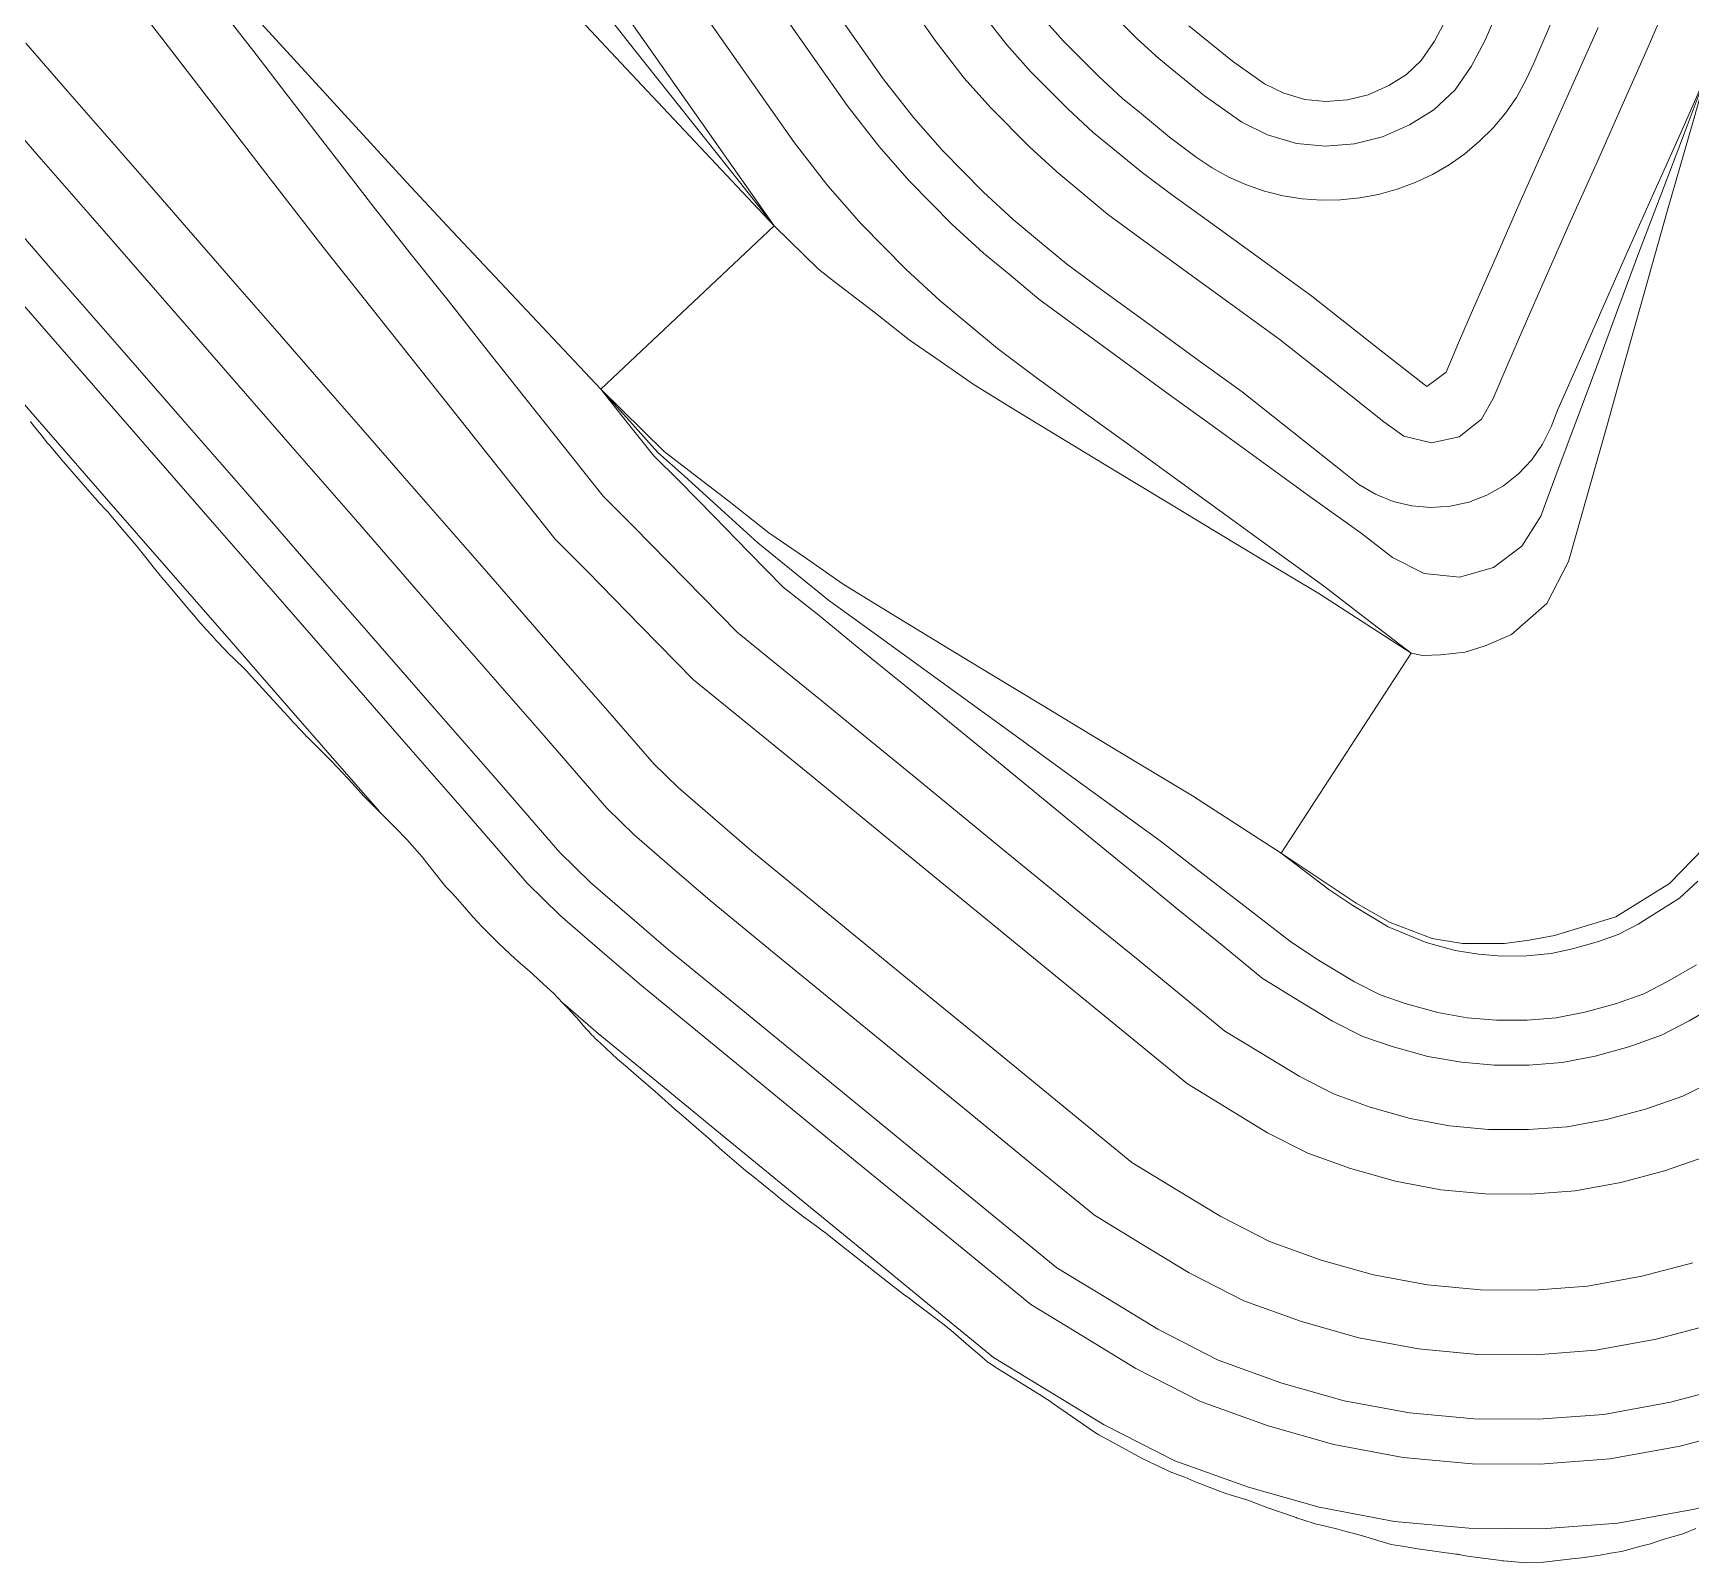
# Model space of a CAD drawing. Header units: inches. Extents: x 477581 to 478656, y 6770716 to 6772554.
# Drawn here: x 477874.6 to 478133.3, y 6770716.4 to 6770955.2 of the extents above; entities that cross this region are included whole.
import ezdxf

# ---------------------------------------------------------------- set-up
doc = ezdxf.new("R2010")
doc.units = ezdxf.units.IN
doc.header["$MEASUREMENT"] = 0
doc.linetypes.add('CONTINUOUS-0-2-1-1-0', pattern=[0])
for name, color, linetype in [('300', 2, 'Continuous'), ('301', 2, 'Continuous'), ('302', 2, 'Continuous'), ('304', 2, 'Continuous')]:
    doc.layers.add(name, color=color, linetype=linetype)

msp = doc.modelspace()

# ---------------------------------------------------------------- linework, layer by layer
at = {"layer": '300', "linetype": 'CONTINUOUS-0-2-1-1-0', "lineweight": 0}
for points in [[(477990.26, 6770925.09, 358), (477966.32, 6770950.54, 361.49), (477960.13, 6770957.14, 362.4), (477955.17, 6770962.58, 363.13), (477950.08, 6770968.15, 363.89), (477944.98, 6770973.72, 364.64), (477939.88, 6770979.29, 365.4), (477934.79, 6770984.85, 366.15), (477929.71, 6770990.4, 366.9), (477924.67, 6770995.92, 367.65), (477919.82, 6771001.26, 368.37), (477909.05, 6771013.48, 370)], [(477990.26, 6770925.09, 358), (477966.32, 6770950.54, 361.49), (477960.13, 6770957.14, 362.4), (477955.17, 6770962.58, 363.13), (477950.08, 6770968.15, 363.89), (477944.98, 6770973.72, 364.64), (477939.88, 6770979.29, 365.4), (477934.79, 6770984.85, 366.15), (477929.71, 6770990.4, 366.9), (477924.67, 6770995.92, 367.65), (477919.82, 6771001.26, 368.37), (477909.05, 6771013.48, 370)], [(477879.35, 6770991.08, 370), (477892.07, 6770976.48, 368.37), (477897.18, 6770970.86, 367.65), (477902.26, 6770965.3, 366.9), (477907.35, 6770959.74, 366.15), (477912.44, 6770954.18, 365.4), (477917.54, 6770948.61, 364.64), (477922.64, 6770943.04, 363.89), (477927.73, 6770937.46, 363.13), (477932.84, 6770931.87, 362.4), (477939.2, 6770925.07, 361.49), (477963.17, 6770899.6, 358)], [(477879.35, 6770991.08, 370), (477892.07, 6770976.48, 368.37), (477897.18, 6770970.86, 367.65), (477902.26, 6770965.3, 366.9), (477907.35, 6770959.74, 366.15), (477912.44, 6770954.18, 365.4), (477917.54, 6770948.61, 364.64), (477922.64, 6770943.04, 363.89), (477927.73, 6770937.46, 363.13), (477932.84, 6770931.87, 362.4), (477939.2, 6770925.07, 361.49), (477963.17, 6770899.6, 358)], [(478135.97, 6770779.95, 382), (478129.23, 6770777.61, 382), (478122.4, 6770775.78, 382), (478115.29, 6770774.48, 382), (478108.34, 6770773.96, 382), (478101.25, 6770774, 382), (478094.28, 6770774.65, 382), (478087.23, 6770775.96, 382), (478080.22, 6770777.95, 382), (478073.55, 6770780.34, 382), (478067.26, 6770783.55, 382), (478054.75, 6770791.17, 382), (478043.02, 6770800.78, 382), (478031.28, 6770810.39, 382), (478019.54, 6770820, 382), (478007.8, 6770829.61, 382), (477996.07, 6770839.22, 382), (477984.33, 6770848.83, 382), (477977.67, 6770854.2, 382), (477969.39, 6770862.65, 382), (477961.11, 6770871.11, 382), (477956.04, 6770876.2, 382), (477946.99, 6770887.59, 382), (477937.93, 6770898.99, 382), (477928.88, 6770910.38, 382), (477919.83, 6770921.77, 382), (477911.44, 6770932.64, 382), (477903.05, 6770943.51, 382), (477894.66, 6770954.38, 382), (477886.27, 6770965.25, 382)], [(478118.85, 6770956.05, 310), (478114.91, 6770947.17, 310), (478110.91, 6770938.24, 310), (478106.87, 6770929.21, 310), (478103.13, 6770920.71, 310), (478099.38, 6770912.21, 310), (478097.06, 6770906.83, 310), (478095.15, 6770902.26, 310), (478092.12, 6770900.02, 310), (478085.24, 6770905.35, 310), (478079.84, 6770909.62, 310), (478074.16, 6770914.1, 310), (478066.73, 6770919.49, 310), (478059.35, 6770924.85, 310), (478052.29, 6770929.99, 310), (478047.66, 6770933.39, 310), (478043.13, 6770937.15, 310), (478040.04, 6770939.67, 310), (478036.06, 6770943.32, 310), (478030.32, 6770949.11, 310), (478026.55, 6770953.31, 310), (478022.39, 6770958.63, 310)], [(478112.43, 6770958.85, 310), (478108.84, 6770950.46, 310), (478107.64, 6770947.92, 310), (478106.14, 6770945.13, 310), (478104.41, 6770942.68, 310), (478102.48, 6770940.39, 310), (478100.35, 6770938.27, 310), (478098.06, 6770936.34, 310), (478095.6, 6770934.61, 310), (478093.01, 6770933.11, 310), (478090.3, 6770931.82, 310), (478087.49, 6770930.78, 310), (478084.6, 6770929.98, 310), (478081.65, 6770929.43, 310), (478078.67, 6770929.13, 310), (478075.67, 6770929.09, 310), (478072.68, 6770929.31, 310), (478069.72, 6770929.78, 310), (478066.8, 6770930.51, 310), (478063.97, 6770931.48, 310), (478061.22, 6770932.69, 310), (478058.59, 6770934.13, 310), (478056.1, 6770935.79, 310), (478051.97, 6770938.91, 310), (478047.58, 6770942.55, 310), (478044.62, 6770944.97, 310), (478040.91, 6770948.37, 310), (478035.41, 6770953.91, 310), (478031.92, 6770957.81, 310)], [(478133.64, 6770763.26, 382), (478125.7, 6770761.13, 382), (478117.21, 6770759.58, 382), (478108.86, 6770758.96, 382), (478100.52, 6770759, 382), (478092.21, 6770759.78, 382), (478083.8, 6770761.34, 382), (478075.63, 6770763.66, 382), (478067.58, 6770766.55, 382), (478059.94, 6770770.45, 382), (478053, 6770774.68, 382), (478046.06, 6770778.91, 382), (478034.19, 6770788.62, 382), (478022.33, 6770798.33, 382), (478010.46, 6770808.04, 382), (477998.6, 6770817.76, 382), (477986.74, 6770827.47, 382), (477975.24, 6770837.42, 382), (477971.47, 6770841.12, 382), (477964.94, 6770848.62, 382), (477958.4, 6770856.12, 382), (477951.86, 6770863.62, 382), (477945.33, 6770871.11, 382), (477938.79, 6770878.61, 382), (477932.25, 6770886.11, 382), (477925.71, 6770893.61, 382), (477919.18, 6770901.1, 382), (477912.64, 6770908.6, 382), (477906.1, 6770916.1, 382), (477899.56, 6770923.6, 382), (477893.03, 6770931.09, 382), (477886.49, 6770938.59, 382), (477879.95, 6770946.09, 382), (477873.41, 6770953.59, 382)], [(478136.59, 6770753.63, 394), (478127.91, 6770751.3, 394), (478118.49, 6770749.58, 394), (478109.21, 6770748.89, 394), (478100.02, 6770748.94, 394), (478090.81, 6770749.79, 394), (478081.51, 6770751.53, 394), (478072.55, 6770754.07, 394), (478063.57, 6770757.29, 394), (478055.02, 6770761.65, 394), (478047.62, 6770766.16, 394), (478040.22, 6770770.67, 394), (478030.22, 6770778.86, 394), (478020.23, 6770787.04, 394), (478010.23, 6770795.22, 394), (478000.24, 6770803.4, 394), (477990.24, 6770811.58, 394), (477980.25, 6770819.77, 394), (477974.33, 6770824.89, 394), (477968.41, 6770830.02, 394), (477964.14, 6770834.21, 394), (477954.33, 6770845.46, 394), (477944.52, 6770856.72, 394), (477934.7, 6770867.97, 394), (477924.89, 6770879.23, 394), (477915.08, 6770890.48, 394), (477905.26, 6770901.74, 394), (477895.45, 6770912.99, 394), (477885.64, 6770924.25, 394), (477875.82, 6770935.5, 394), (477866.01, 6770946.76, 394)], [(478136.59, 6770753.63, 394), (478127.91, 6770751.3, 394), (478118.49, 6770749.58, 394), (478109.21, 6770748.89, 394), (478100.02, 6770748.94, 394), (478090.81, 6770749.79, 394), (478081.51, 6770751.53, 394), (478072.55, 6770754.07, 394), (478063.57, 6770757.29, 394), (478055.02, 6770761.65, 394), (478047.62, 6770766.16, 394), (478040.22, 6770770.67, 394), (478030.22, 6770778.86, 394), (478020.23, 6770787.04, 394), (478010.23, 6770795.22, 394), (478000.24, 6770803.4, 394), (477990.24, 6770811.58, 394), (477980.25, 6770819.77, 394), (477974.33, 6770824.89, 394), (477968.41, 6770830.02, 394), (477964.14, 6770834.21, 394), (477954.33, 6770845.46, 394), (477944.52, 6770856.72, 394), (477934.7, 6770867.97, 394), (477924.89, 6770879.23, 394), (477915.08, 6770890.48, 394), (477905.26, 6770901.74, 394), (477895.45, 6770912.99, 394), (477885.64, 6770924.25, 394), (477875.82, 6770935.5, 394), (477866.01, 6770946.76, 394)], [(478136.59, 6770753.63, 394), (478127.91, 6770751.3, 394), (478118.49, 6770749.58, 394), (478109.21, 6770748.89, 394), (478100.02, 6770748.94, 394), (478090.81, 6770749.79, 394), (478081.51, 6770751.53, 394), (478072.55, 6770754.07, 394), (478063.57, 6770757.29, 394), (478055.02, 6770761.65, 394), (478047.62, 6770766.16, 394), (478040.22, 6770770.67, 394), (478030.22, 6770778.86, 394), (478020.23, 6770787.04, 394), (478010.23, 6770795.22, 394), (478000.24, 6770803.4, 394), (477990.24, 6770811.58, 394), (477980.25, 6770819.77, 394), (477974.33, 6770824.89, 394), (477968.41, 6770830.02, 394), (477964.14, 6770834.21, 394), (477954.33, 6770845.46, 394), (477944.52, 6770856.72, 394), (477934.7, 6770867.97, 394), (477924.89, 6770879.23, 394), (477915.08, 6770890.48, 394), (477905.26, 6770901.74, 394), (477895.45, 6770912.99, 394), (477885.64, 6770924.25, 394), (477875.82, 6770935.5, 394), (477866.01, 6770946.76, 394)], [(478135.73, 6770948.57, 334), (478133.73, 6770941.55, 334.8), (478131.72, 6770934.54, 335.59), (478129.71, 6770927.53, 336.39), (478127.7, 6770920.51, 337.19), (478125.21, 6770911.61, 338.2), (478122.74, 6770902.78, 339.2), (478120.26, 6770893.96, 340.2), (478117.79, 6770885.17, 341.2), (478115.35, 6770876.53, 342.18), (478114.21, 6770872.7, 342.62), (478110.85, 6770866.16, 343.42), (478105.35, 6770861.32, 344.22), (478101.24, 6770859.52, 344.71), (478098.09, 6770858.52, 345.07), (478094.23, 6770858.11, 345.5), (478091.52, 6770858.03, 345.79), (478089.66, 6770858.39, 346)], [(478135.73, 6770948.57, 334), (478133.73, 6770941.55, 334.8), (478131.72, 6770934.54, 335.59), (478129.71, 6770927.53, 336.39), (478127.7, 6770920.51, 337.19), (478125.21, 6770911.61, 338.2), (478122.74, 6770902.78, 339.2), (478120.26, 6770893.96, 340.2), (478117.79, 6770885.17, 341.2), (478115.35, 6770876.53, 342.18), (478114.21, 6770872.7, 342.62), (478110.85, 6770866.16, 343.42), (478105.35, 6770861.32, 344.22), (478101.24, 6770859.52, 344.71), (478098.09, 6770858.52, 345.07), (478094.23, 6770858.11, 345.5), (478091.52, 6770858.03, 345.79), (478089.66, 6770858.39, 346)], [(478139.55, 6770744, 406), (478130.13, 6770741.47, 406), (478119.77, 6770739.58, 406), (478109.55, 6770738.82, 406), (478099.53, 6770738.87, 406), (478089.42, 6770739.81, 406), (478079.21, 6770741.71, 406), (478069.48, 6770744.47, 406), (478059.57, 6770748.03, 406), (478050.11, 6770752.86, 406), (478042.25, 6770757.65, 406), (478034.38, 6770762.44, 406), (478024.28, 6770770.71, 406), (478014.18, 6770778.98, 406), (478004.07, 6770787.25, 406), (477993.97, 6770795.52, 406), (477983.87, 6770803.79, 406), (477973.76, 6770812.07, 406), (477967.67, 6770817.34, 406), (477961.58, 6770822.61, 406), (477956.81, 6770827.3, 406), (477946.99, 6770838.56, 406), (477937.17, 6770849.82, 406), (477927.35, 6770861.09, 406), (477917.53, 6770872.35, 406), (477907.71, 6770883.61, 406), (477897.89, 6770894.88, 406), (477888.07, 6770906.14, 406), (477878.24, 6770917.4, 406), (477868.42, 6770928.67, 406)], [(478089.66, 6770858.39, 346), (478075.25, 6770867.68, 347.71), (478066.98, 6770872.63, 348.68), (478059.15, 6770877.37, 349.59), (478051.32, 6770882.1, 350.51), (478043.49, 6770886.84, 351.42), (478035.68, 6770891.57, 352.34), (478027.96, 6770896.25, 353.24), (478021.28, 6770900.38, 354.03), (478016.32, 6770903.83, 354.63), (478011.31, 6770907.31, 355.24), (478005.78, 6770911.64, 355.94), (477999.6, 6770916.38, 356.72), (477997.17, 6770918.33, 357.03), (477990.26, 6770925.09, 358)], [(478089.66, 6770858.39, 346), (478075.25, 6770867.68, 347.71), (478066.98, 6770872.63, 348.68), (478059.15, 6770877.37, 349.59), (478051.32, 6770882.1, 350.51), (478043.49, 6770886.84, 351.42), (478035.68, 6770891.57, 352.34), (478027.96, 6770896.25, 353.24), (478021.28, 6770900.38, 354.03), (478016.32, 6770903.83, 354.63), (478011.31, 6770907.31, 355.24), (478005.78, 6770911.64, 355.94), (477999.6, 6770916.38, 356.72), (477997.17, 6770918.33, 357.03), (477990.26, 6770925.09, 358)], [(478141.61, 6770737.3, 406), (478131.66, 6770734.63, 406), (478120.66, 6770732.62, 406), (478109.8, 6770731.82, 406), (478099.18, 6770731.87, 406), (478088.45, 6770732.87, 406), (478077.61, 6770734.89, 406), (478067.34, 6770737.8, 406), (478056.78, 6770741.59, 406), (478046.69, 6770746.74, 406), (478038.51, 6770751.73, 406), (478030.33, 6770756.71, 406), (478020.15, 6770765.05, 406), (478009.97, 6770773.38, 406), (477999.79, 6770781.71, 406), (477989.61, 6770790.04, 406), (477979.43, 6770798.38, 406), (477969.25, 6770806.71, 406), (477963.04, 6770812.09, 406), (477956.84, 6770817.46, 406), (477951.71, 6770822.49, 406), (477941.89, 6770833.76, 406), (477932.06, 6770845.03, 406), (477922.23, 6770856.3, 406), (477912.41, 6770867.57, 406), (477902.58, 6770878.84, 406), (477892.76, 6770890.11, 406), (477882.93, 6770901.37, 406), (477873.11, 6770912.64, 406)], [(477928.67, 6770833.6, 418), (477924.93, 6770837.88, 418), (477915.21, 6770849.04, 418), (477905.48, 6770860.19, 418), (477895.76, 6770871.34, 418), (477886.04, 6770882.49, 418), (477876.31, 6770893.65, 418), (477866.59, 6770904.8, 418), (477859.93, 6770912.43, 418)], [(477928.67, 6770833.6, 418), (477924.93, 6770837.88, 418), (477915.21, 6770849.04, 418), (477905.48, 6770860.19, 418), (477895.76, 6770871.34, 418), (477886.04, 6770882.49, 418), (477876.31, 6770893.65, 418), (477866.59, 6770904.8, 418), (477859.93, 6770912.43, 418)], [(477928.67, 6770833.6, 418), (477924.93, 6770837.88, 418), (477915.21, 6770849.04, 418), (477905.48, 6770860.19, 418), (477895.76, 6770871.34, 418), (477886.04, 6770882.49, 418), (477876.31, 6770893.65, 418), (477866.59, 6770904.8, 418), (477859.93, 6770912.43, 418)], [(477963.17, 6770899.6, 358), (477973.08, 6770889.84, 357.03), (477976.93, 6770886.88, 356.72), (477983.15, 6770882.11, 355.94), (477989.43, 6770877.19, 355.24), (477995.29, 6770873.15, 354.63), (478001.01, 6770869.16, 354.03), (478008.58, 6770864.5, 353.24), (478016.4, 6770859.75, 352.34), (478024.23, 6770855.02, 351.42), (478032.06, 6770850.28, 350.51), (478039.89, 6770845.54, 349.59), (478047.72, 6770840.8, 348.68), (478055.56, 6770836.11, 347.71), (478069.4, 6770827.19, 346)], [(477963.17, 6770899.6, 358), (477973.08, 6770889.84, 357.03), (477976.93, 6770886.88, 356.72), (477983.15, 6770882.11, 355.94), (477989.43, 6770877.19, 355.24), (477995.29, 6770873.15, 354.63), (478001.01, 6770869.16, 354.03), (478008.58, 6770864.5, 353.24), (478016.4, 6770859.75, 352.34), (478024.23, 6770855.02, 351.42), (478032.06, 6770850.28, 350.51), (478039.89, 6770845.54, 349.59), (478047.72, 6770840.8, 348.68), (478055.56, 6770836.11, 347.71), (478069.4, 6770827.19, 346)], [(478069.4, 6770827.19, 346), (478081.08, 6770819.39, 345.12), (478086.41, 6770816.36, 344.73), (478092.93, 6770813.85, 344.29), (478097.69, 6770813.08, 343.99), (478104.26, 6770813.05, 343.57), (478108.09, 6770813.59, 343.33), (478112.05, 6770814.33, 343.07), (478121.61, 6770817.23, 342.45), (478130.01, 6770822.43, 341.82), (478137.13, 6770829.78, 341.18)], [(478069.4, 6770827.19, 346), (478081.08, 6770819.39, 345.12), (478086.41, 6770816.36, 344.73), (478092.93, 6770813.85, 344.29), (478097.69, 6770813.08, 343.99), (478104.26, 6770813.05, 343.57), (478108.09, 6770813.59, 343.33), (478112.05, 6770814.33, 343.07), (478121.61, 6770817.23, 342.45), (478130.01, 6770822.43, 341.82), (478137.13, 6770829.78, 341.18)], [(478166.91, 6770737, 418), (478156.17, 6770731.7, 418), (478144.57, 6770727.67, 418), (478133.88, 6770724.8, 418), (478121.95, 6770722.62, 418), (478110.14, 6770721.74, 418), (478098.68, 6770721.8, 418), (478087.06, 6770722.89, 418), (478075.31, 6770725.08, 418), (478064.26, 6770728.21, 418), (478052.78, 6770732.33, 418), (478041.78, 6770737.95, 418), (478033.13, 6770743.21, 418), (478024.49, 6770748.48, 418), (478014.2, 6770756.9, 418), (478003.91, 6770765.32, 418), (477993.63, 6770773.74, 418), (477983.34, 6770782.16, 418), (477973.05, 6770790.58, 418), (477962.77, 6770799.01, 418), (477957.29, 6770803.75, 418)], [(478166.91, 6770737, 418), (478156.17, 6770731.7, 418), (478144.57, 6770727.67, 418), (478133.88, 6770724.8, 418), (478121.95, 6770722.62, 418), (478110.14, 6770721.74, 418), (478098.68, 6770721.8, 418), (478087.06, 6770722.89, 418), (478075.31, 6770725.08, 418), (478064.26, 6770728.21, 418), (478052.78, 6770732.33, 418), (478041.78, 6770737.95, 418), (478033.13, 6770743.21, 418), (478024.49, 6770748.48, 418), (478014.2, 6770756.9, 418), (478003.91, 6770765.32, 418), (477993.63, 6770773.74, 418), (477983.34, 6770782.16, 418), (477973.05, 6770790.58, 418), (477962.77, 6770799.01, 418), (477957.29, 6770803.75, 418)], [(478166.91, 6770737, 418), (478156.17, 6770731.7, 418), (478144.57, 6770727.67, 418), (478133.88, 6770724.8, 418), (478121.95, 6770722.62, 418), (478110.14, 6770721.74, 418), (478098.68, 6770721.8, 418), (478087.06, 6770722.89, 418), (478075.31, 6770725.08, 418), (478064.26, 6770728.21, 418), (478052.78, 6770732.33, 418), (478041.78, 6770737.95, 418), (478033.13, 6770743.21, 418), (478024.49, 6770748.48, 418), (478014.2, 6770756.9, 418), (478003.91, 6770765.32, 418), (477993.63, 6770773.74, 418), (477983.34, 6770782.16, 418), (477973.05, 6770790.58, 418), (477962.77, 6770799.01, 418), (477957.29, 6770803.75, 418)]]:
    msp.add_polyline3d(points, dxfattribs=at)
at = {"layer": '301', "linetype": 'CONTINUOUS-0-2-1-1-0', "lineweight": 0}
for points in [[(478135.97, 6770779.95, 382), (478129.23, 6770777.61, 382), (478122.4, 6770775.78, 382), (478115.29, 6770774.48, 382), (478108.34, 6770773.96, 382), (478101.25, 6770774, 382), (478094.28, 6770774.65, 382), (478087.23, 6770775.96, 382), (478080.22, 6770777.95, 382), (478073.55, 6770780.34, 382), (478067.26, 6770783.55, 382), (478054.75, 6770791.17, 382), (478043.02, 6770800.78, 382), (478031.28, 6770810.39, 382), (478019.54, 6770820, 382), (478007.8, 6770829.61, 382), (477996.07, 6770839.22, 382), (477984.33, 6770848.83, 382), (477977.67, 6770854.2, 382), (477969.39, 6770862.65, 382), (477961.11, 6770871.11, 382), (477956.04, 6770876.2, 382), (477946.99, 6770887.59, 382), (477937.93, 6770898.99, 382), (477928.88, 6770910.38, 382), (477919.83, 6770921.77, 382), (477911.44, 6770932.64, 382), (477903.05, 6770943.51, 382), (477894.66, 6770954.38, 382), (477886.27, 6770965.25, 382)], [(478135.73, 6770948.57, 334), (478131.77, 6770939.62, 334), (478127.78, 6770930.7, 334), (478123.78, 6770921.76, 334), (478120.03, 6770913.25, 334), (478116.31, 6770904.83, 334), (478112.59, 6770896.4, 334), (478111.52, 6770893.71, 334), (478110.2, 6770891.01, 334), (478108.5, 6770888.55, 334), (478106.45, 6770886.36, 334), (478104.09, 6770884.51, 334), (478101.48, 6770883.03, 334), (478098.69, 6770881.96, 334), (478095.76, 6770881.31, 334), (478092.77, 6770881.11, 334), (478089.78, 6770881.36, 334), (478086.87, 6770882.05, 334), (478084.09, 6770883.18, 334), (478081.51, 6770884.7, 334), (478079.18, 6770886.59, 334), (478063.31, 6770899.15, 334), (478055.88, 6770904.55, 334), (478048.48, 6770909.92, 334), (478041.31, 6770915.14, 334), (478035.88, 6770919.17, 334), (478031.36, 6770922.91, 334), (478027.53, 6770926.08, 334), (478022.91, 6770930.34, 334), (478016.51, 6770936.84, 334), (478011.97, 6770941.97, 334), (478007.28, 6770948, 334), (478002.33, 6770955.04, 334), (477997.28, 6770962.22, 334)], [(478104.71, 6770962.16, 298), (478101.24, 6770954.04, 298), (478099.03, 6770949.96, 298), (478096.54, 6770946.33, 298), (478093.22, 6770943.21, 298), (478089.43, 6770940.82, 298), (478085.19, 6770938.97, 298), (478080.83, 6770937.87, 298), (478076.29, 6770937.53, 298), (478071.75, 6770937.94, 298), (478067.27, 6770939.29, 298), (478063.25, 6770941.24, 298), (478057.41, 6770945.38, 298), (478052.9, 6770949.05, 298), (478050.29, 6770951.17, 298), (478046.88, 6770954.28, 298), (478041.67, 6770959.52, 298)], [(478134.21, 6770809.77, 358), (478129.71, 6770807.12, 358), (478125.99, 6770805.21, 358), (478121.57, 6770803.65, 358), (478116.78, 6770802.34, 358), (478112.32, 6770801.47, 358), (478107.76, 6770801.1, 358), (478102.97, 6770801.09, 358), (478098.43, 6770801.48, 358), (478093.83, 6770802.3, 358), (478088.76, 6770803.71, 358), (478084.84, 6770805.04, 358), (478080.82, 6770807.07, 358), (478074.97, 6770810.64, 358), (478070.68, 6770813.5, 358), (478064.9, 6770817.94, 358), (478057.66, 6770823.55, 358), (478050.5, 6770829.11, 358), (478043.12, 6770834.46, 358), (478035.74, 6770839.82, 358), (478028.36, 6770845.17, 358), (478020.98, 6770850.53, 358), (478013.6, 6770855.89, 358), (478006.21, 6770861.25, 358), (477998.75, 6770866.66, 358), (477993.49, 6770870.92, 358), (477987.68, 6770875.61, 358), (477981.96, 6770880.8, 358), (477976.18, 6770886.05, 358), (477972.06, 6770889.71, 358), (477967.64, 6770894.64, 358), (477963.17, 6770899.6, 358), (477990.26, 6770925.09, 358), (477985.18, 6770932.25, 358), (477980.13, 6770939.43, 358), (477975.08, 6770946.61, 358), (477970.03, 6770953.79, 358), (477964.85, 6770961.18, 358)], [(478134.42, 6770822.79, 346), (478131.55, 6770820.15, 346), (478125.1, 6770816.07, 346), (478122, 6770814.48, 346), (478118.9, 6770813.36, 346), (478114.86, 6770812.22, 346), (478111.51, 6770811.5, 346), (478107.74, 6770811.17, 346), (478103.83, 6770811.12, 346), (478100.19, 6770811.39, 346), (478096.54, 6770812, 346), (478092, 6770813.25, 346), (478086.06, 6770815.67, 346), (478080.57, 6770819, 346), (478076.82, 6770821.49, 346), (478069.4, 6770827.19, 346), (478089.66, 6770858.39, 346), (478082.82, 6770863.65, 346), (478075.99, 6770868.91, 346), (478068.14, 6770874.55, 346), (478060.71, 6770879.95, 346), (478053.28, 6770885.34, 346), (478045.85, 6770890.74, 346), (478038.43, 6770896.12, 346), (478031.15, 6770901.42, 346), (478025.13, 6770905.91, 346), (478020.45, 6770909.78, 346), (478016.09, 6770913.42, 346), (478010.86, 6770918.26, 346), (478003.84, 6770925.4, 346), (477998.62, 6770931.33, 346), (477993.42, 6770938.04, 346), (477988.37, 6770945.22, 346), (477983.32, 6770952.4, 346), (477978.28, 6770959.56, 346)], [(478128.89, 6770958.16, 322), (478126.53, 6770952.65, 322), (478122.58, 6770943.74, 322), (478118.58, 6770934.81, 322), (478114.56, 6770925.82, 322), (478110.82, 6770917.32, 322), (478107.1, 6770908.89, 322), (478104.78, 6770903.51, 322), (478102.47, 6770898.13, 322), (478100.64, 6770894.89, 322), (478097.17, 6770892.16, 322), (478092.85, 6770891.21, 322), (478088.55, 6770892.23, 322), (478085.43, 6770894.49, 322), (478080.03, 6770898.76, 322), (478074.62, 6770903.03, 322), (478069.22, 6770907.3, 322), (478061.79, 6770912.69, 322), (478054.41, 6770918.06, 322), (478047.3, 6770923.23, 322), (478042.3, 6770926.92, 322), (478037.79, 6770930.66, 322), (478034.36, 6770933.49, 322), (478030.08, 6770937.41, 322), (478024.05, 6770943.51, 322), (478019.92, 6770948.14, 322), (478015.52, 6770953.79, 322), (478010.52, 6770960.91, 322)], [(478137.55, 6770791.96, 370), (478132.07, 6770789.25, 370), (478126.27, 6770787.24, 370), (478120.19, 6770785.61, 370), (478114.01, 6770784.48, 370), (478108, 6770784.03, 370), (478101.75, 6770784.07, 370), (478095.67, 6770784.63, 370), (478089.53, 6770785.78, 370), (478083.29, 6770787.54, 370), (478077.55, 6770789.6, 370), (478072.18, 6770792.35, 370), (478066.09, 6770796.06, 370), (478060.59, 6770799.41, 370), (478054.09, 6770804.73, 370), (478047.04, 6770810.5, 370), (478039.99, 6770816.27, 370), (478032.95, 6770822.04, 370), (478025.91, 6770827.8, 370), (478018.86, 6770833.57, 370), (478011.82, 6770839.34, 370), (478004.77, 6770845.11, 370), (477997.72, 6770850.87, 370), (477990.68, 6770856.64, 370), (477984.45, 6770861.66, 370), (477979.06, 6770867.17, 370), (477973.66, 6770872.67, 370), (477968.27, 6770878.18, 370), (477963.57, 6770882.9, 370), (477957.54, 6770890.5, 370), (477951.5, 6770898.1, 370), (477945.47, 6770905.69, 370), (477939.54, 6770913.16, 370), (477933.6, 6770920.62, 370), (477927.76, 6770927.98, 370), (477923.16, 6770933.94, 370), (477918.56, 6770939.89, 370), (477913.97, 6770945.85, 370), (477909.37, 6770951.81, 370), (477904.78, 6770957.75, 370)], [(478112.43, 6770958.85, 310), (478108.84, 6770950.46, 310), (478107.64, 6770947.92, 310), (478106.14, 6770945.13, 310), (478104.41, 6770942.68, 310), (478102.48, 6770940.39, 310), (478100.35, 6770938.27, 310), (478098.06, 6770936.34, 310), (478095.6, 6770934.61, 310), (478093.01, 6770933.11, 310), (478090.3, 6770931.82, 310), (478087.49, 6770930.78, 310), (478084.6, 6770929.98, 310), (478081.65, 6770929.43, 310), (478078.67, 6770929.13, 310), (478075.67, 6770929.09, 310), (478072.68, 6770929.31, 310), (478069.72, 6770929.78, 310), (478066.8, 6770930.51, 310), (478063.97, 6770931.48, 310), (478061.22, 6770932.69, 310), (478058.59, 6770934.13, 310), (478056.1, 6770935.79, 310), (478051.97, 6770938.91, 310), (478047.58, 6770942.55, 310), (478044.62, 6770944.97, 310), (478040.91, 6770948.37, 310), (478035.41, 6770953.91, 310), (478031.92, 6770957.81, 310)], [(478136.59, 6770753.63, 394), (478127.91, 6770751.3, 394), (478118.49, 6770749.58, 394), (478109.21, 6770748.89, 394), (478100.02, 6770748.94, 394), (478090.81, 6770749.79, 394), (478081.51, 6770751.53, 394), (478072.55, 6770754.07, 394), (478063.57, 6770757.29, 394), (478055.02, 6770761.65, 394), (478047.62, 6770766.16, 394), (478040.22, 6770770.67, 394), (478030.22, 6770778.86, 394), (478020.23, 6770787.04, 394), (478010.23, 6770795.22, 394), (478000.24, 6770803.4, 394), (477990.24, 6770811.58, 394), (477980.25, 6770819.77, 394), (477974.33, 6770824.89, 394), (477968.41, 6770830.02, 394), (477964.14, 6770834.21, 394), (477954.33, 6770845.46, 394), (477944.52, 6770856.72, 394), (477934.7, 6770867.97, 394), (477924.89, 6770879.23, 394), (477915.08, 6770890.48, 394), (477905.26, 6770901.74, 394), (477895.45, 6770912.99, 394), (477885.64, 6770924.25, 394), (477875.82, 6770935.5, 394), (477866.01, 6770946.76, 394)], [(478139.55, 6770744, 406), (478130.13, 6770741.47, 406), (478119.77, 6770739.58, 406), (478109.55, 6770738.82, 406), (478099.53, 6770738.87, 406), (478089.42, 6770739.81, 406), (478079.21, 6770741.71, 406), (478069.48, 6770744.47, 406), (478059.57, 6770748.03, 406), (478050.11, 6770752.86, 406), (478042.25, 6770757.65, 406), (478034.38, 6770762.44, 406), (478024.28, 6770770.71, 406), (478014.18, 6770778.98, 406), (478004.07, 6770787.25, 406), (477993.97, 6770795.52, 406), (477983.87, 6770803.79, 406), (477973.76, 6770812.07, 406), (477967.67, 6770817.34, 406), (477961.58, 6770822.61, 406), (477956.81, 6770827.3, 406), (477946.99, 6770838.56, 406), (477937.17, 6770849.82, 406), (477927.35, 6770861.09, 406), (477917.53, 6770872.35, 406), (477907.71, 6770883.61, 406), (477897.89, 6770894.88, 406), (477888.07, 6770906.14, 406), (477878.24, 6770917.4, 406), (477868.42, 6770928.67, 406)], [(477928.67, 6770833.6, 418), (477924.93, 6770837.88, 418), (477915.21, 6770849.04, 418), (477905.48, 6770860.19, 418), (477895.76, 6770871.34, 418), (477886.04, 6770882.49, 418), (477876.31, 6770893.65, 418), (477866.59, 6770904.8, 418), (477859.93, 6770912.43, 418)], [(478166.91, 6770737, 418), (478156.17, 6770731.7, 418), (478144.57, 6770727.67, 418), (478133.88, 6770724.8, 418), (478121.95, 6770722.62, 418), (478110.14, 6770721.74, 418), (478098.68, 6770721.8, 418), (478087.06, 6770722.89, 418), (478075.31, 6770725.08, 418), (478064.26, 6770728.21, 418), (478052.78, 6770732.33, 418), (478041.78, 6770737.95, 418), (478033.13, 6770743.21, 418), (478024.49, 6770748.48, 418), (478014.2, 6770756.9, 418), (478003.91, 6770765.32, 418), (477993.63, 6770773.74, 418), (477983.34, 6770782.16, 418), (477973.05, 6770790.58, 418), (477962.77, 6770799.01, 418), (477957.29, 6770803.75, 418)]]:
    msp.add_polyline3d(points, dxfattribs=at)
at = {"layer": '302', "linetype": 'CONTINUOUS-0-2-1-1-0', "lineweight": 0}
for points in [[(478137.96, 6770803.86, 358), (478133.09, 6770800.99, 358), (478128.77, 6770798.77, 358), (478123.66, 6770796.96, 358), (478118.38, 6770795.51, 358), (478113.27, 6770794.52, 358), (478108.05, 6770794.1, 358), (478102.68, 6770794.09, 358), (478097.51, 6770794.53, 358), (478092.27, 6770795.46, 358), (478086.69, 6770797.02, 358), (478082.13, 6770798.57, 358), (478077.42, 6770800.95, 358), (478071.33, 6770804.66, 358), (478066.43, 6770807.64, 358), (478060.46, 6770812.53, 358), (478053.42, 6770818.29, 358), (478046.37, 6770824.06, 358), (478039.33, 6770829.83, 358), (478032.28, 6770835.59, 358), (478025.24, 6770841.36, 358), (478018.19, 6770847.13, 358), (478011.15, 6770852.9, 358), (478004.1, 6770858.67, 358), (477997, 6770864.48, 358), (477991.64, 6770868.71, 358), (477986.25, 6770874.21, 358), (477980.86, 6770879.72, 358), (477975.41, 6770885.28, 358), (477971.46, 6770889.17, 358), (477967.31, 6770894.38, 358), (477963.17, 6770899.6, 358), (477990.26, 6770925.09, 358), (477984.81, 6770931.96, 358), (477979.36, 6770938.82, 358), (477973.91, 6770945.68, 358), (477968.46, 6770952.54, 358), (477962.86, 6770959.63, 358)], [(478135.73, 6770948.57, 334), (478132.27, 6770939.43, 334), (478128.81, 6770930.3, 334), (478125.34, 6770921.17, 334), (478122.11, 6770912.48, 334), (478118.89, 6770903.86, 334), (478115.67, 6770895.25, 334), (478112.47, 6770886.67, 334), (478109.89, 6770879.76, 334), (478106.96, 6770875.07, 334), (478102.53, 6770871.75, 334), (478097.2, 6770870.27, 334), (478091.7, 6770870.82, 334), (478086.77, 6770873.32, 334), (478081.86, 6770877.09, 334), (478074.06, 6770882.7, 334), (478066.63, 6770888.09, 334), (478059.19, 6770893.49, 334), (478051.77, 6770898.88, 334), (478044.36, 6770904.26, 334), (478037.16, 6770909.5, 334), (478031.55, 6770913.66, 334), (478026.9, 6770917.52, 334), (478022.93, 6770920.81, 334), (478018.04, 6770925.31, 334), (478011.39, 6770932.06, 334), (478006.58, 6770937.49, 334), (478001.65, 6770943.84, 334), (477996.6, 6770951.02, 334), (477991.55, 6770958.2, 334)], [(478118.85, 6770956.05, 310), (478114.91, 6770947.17, 310), (478110.91, 6770938.24, 310), (478106.87, 6770929.21, 310), (478103.13, 6770920.71, 310), (478099.38, 6770912.21, 310), (478097.06, 6770906.83, 310), (478095.15, 6770902.26, 310), (478092.12, 6770900.02, 310), (478085.24, 6770905.35, 310), (478079.84, 6770909.62, 310), (478074.16, 6770914.1, 310), (478066.73, 6770919.49, 310), (478059.35, 6770924.85, 310), (478052.29, 6770929.99, 310), (478047.66, 6770933.39, 310), (478043.13, 6770937.15, 310), (478040.04, 6770939.67, 310), (478036.06, 6770943.32, 310), (478030.32, 6770949.11, 310), (478026.55, 6770953.31, 310), (478022.39, 6770958.63, 310)], [(478095.14, 6770957.33, 286), (478093.32, 6770953.88, 286), (478091.25, 6770950.87, 286), (478088.96, 6770948.71, 286), (478086.18, 6770946.96, 286), (478082.95, 6770945.55, 286), (478079.72, 6770944.74, 286), (478076.34, 6770944.48, 286), (478073.07, 6770944.78, 286), (478069.8, 6770945.76, 286), (478066.79, 6770947.22, 286), (478061.78, 6770950.76, 286), (478054.96, 6770956.3, 286)], [(478095.14, 6770957.33, 286), (478093.32, 6770953.88, 286), (478091.25, 6770950.87, 286), (478088.96, 6770948.71, 286), (478086.18, 6770946.96, 286), (478082.95, 6770945.55, 286), (478079.72, 6770944.74, 286), (478076.34, 6770944.48, 286), (478073.07, 6770944.78, 286), (478069.8, 6770945.76, 286), (478066.79, 6770947.22, 286), (478061.78, 6770950.76, 286), (478054.96, 6770956.3, 286)], [(478133.64, 6770763.26, 382), (478125.7, 6770761.13, 382), (478117.21, 6770759.58, 382), (478108.86, 6770758.96, 382), (478100.52, 6770759, 382), (478092.21, 6770759.78, 382), (478083.8, 6770761.34, 382), (478075.63, 6770763.66, 382), (478067.58, 6770766.55, 382), (478059.94, 6770770.45, 382), (478053, 6770774.68, 382), (478046.06, 6770778.91, 382), (478034.19, 6770788.62, 382), (478022.33, 6770798.33, 382), (478010.46, 6770808.04, 382), (477998.6, 6770817.76, 382), (477986.74, 6770827.47, 382), (477975.24, 6770837.42, 382), (477971.47, 6770841.12, 382), (477964.94, 6770848.62, 382), (477958.4, 6770856.12, 382), (477951.86, 6770863.62, 382), (477945.33, 6770871.11, 382), (477938.79, 6770878.61, 382), (477932.25, 6770886.11, 382), (477925.71, 6770893.61, 382), (477919.18, 6770901.1, 382), (477912.64, 6770908.6, 382), (477906.1, 6770916.1, 382), (477899.56, 6770923.6, 382), (477893.03, 6770931.09, 382), (477886.49, 6770938.59, 382), (477879.95, 6770946.09, 382), (477873.41, 6770953.59, 382)], [(478141.61, 6770737.3, 406), (478131.66, 6770734.63, 406), (478120.66, 6770732.62, 406), (478109.8, 6770731.82, 406), (478099.18, 6770731.87, 406), (478088.45, 6770732.87, 406), (478077.61, 6770734.89, 406), (478067.34, 6770737.8, 406), (478056.78, 6770741.59, 406), (478046.69, 6770746.74, 406), (478038.51, 6770751.73, 406), (478030.33, 6770756.71, 406), (478020.15, 6770765.05, 406), (478009.97, 6770773.38, 406), (477999.79, 6770781.71, 406), (477989.61, 6770790.04, 406), (477979.43, 6770798.38, 406), (477969.25, 6770806.71, 406), (477963.04, 6770812.09, 406), (477956.84, 6770817.46, 406), (477951.71, 6770822.49, 406), (477941.89, 6770833.76, 406), (477932.06, 6770845.03, 406), (477922.23, 6770856.3, 406), (477912.41, 6770867.57, 406), (477902.58, 6770878.84, 406), (477892.76, 6770890.11, 406), (477882.93, 6770901.37, 406), (477873.11, 6770912.64, 406)]]:
    msp.add_polyline3d(points, dxfattribs=at)
at = {"layer": '304', "linetype": 'CONTINUOUS-0-2-1-1-0', "lineweight": 0}
msp.add_polyline3d([(478134.11, 6770721.78, 421.6), (478132.59, 6770721.16, 422), (478131.92, 6770720.89, 422.16), (478130.62, 6770720.54, 422.3), (478129.17, 6770720.1, 422.5), (478127.59, 6770719.57, 422.79), (478127.25, 6770719.45, 422.85), (478126.83, 6770719.32, 422.92), (478125.73, 6770719.05, 423), (478122.51, 6770718.2, 423.3), (478122.13, 6770718.13, 423.35), (478120.79, 6770717.91, 423.5), (478119.18, 6770717.63, 423.69), (478116.29, 6770717.22, 423.92), (478115.27, 6770717.08, 424), (478115.26, 6770717.08, 424), (478115.21, 6770717.07, 424), (478110.32, 6770716.54, 424.2), (478107.59, 6770716.41, 424.37), (478104.73, 6770716.67, 424.08), (478104.66, 6770716.68, 424.07), (478104.11, 6770716.72, 424.03), (478103.86, 6770716.74, 424), (478103.3, 6770716.82, 423.91), (478100.47, 6770717.18, 423.5), (478100.06, 6770717.23, 423.44), (478098.47, 6770717.45, 423.19), (478097.36, 6770717.67, 423.06), (478097.22, 6770717.69, 423.04), (478097.06, 6770717.72, 423.02), (478096.89, 6770717.75, 423.02), (478096.65, 6770717.78, 423), (478091.44, 6770718.5, 422.72), (478090.72, 6770718.6, 422.68), (478088.56, 6770718.96, 422.5), (478087.95, 6770719.05, 422.45), (478087.25, 6770719.17, 422.39), (478086.56, 6770719.29, 422.33), (478086.53, 6770719.29, 422.33), (478084.98, 6770719.75, 422.13), (478083.95, 6770720.05, 422), (478082.44, 6770720.5, 421.81), (478080.55, 6770721.06, 421.57), (478080.12, 6770721.17, 421.53), (478079.7, 6770721.27, 421.5), (478078.22, 6770721.65, 421.38), (478076.11, 6770722.19, 421.2), (478074.7, 6770722.48, 421.17), (478074.36, 6770722.58, 421.17), (478071.77, 6770723.46, 421), (478071.72, 6770723.48, 421), (478067.14, 6770725.03, 420.71), (478065.54, 6770725.66, 420.5), (478064.57, 6770726.03, 420.4), (478063.74, 6770726.33, 420.32), (478063.67, 6770726.35, 420.32), (478060.72, 6770727.25, 420.5), (478060.43, 6770727.34, 420.52), (478060.34, 6770727.38, 420.51), (478059.74, 6770727.6, 420.5), (478057.19, 6770728.57, 420.44), (478056.65, 6770728.77, 420.43), (478056.23, 6770728.96, 420.39), (478054.34, 6770729.78, 420.23), (478054.02, 6770729.91, 420.21), (478052.04, 6770730.63, 420.2), (478051.45, 6770730.91, 420.22), (478049.76, 6770731.73, 420.27), (478047.6, 6770732.77, 420.34), (478044.1, 6770734.67, 420.22), (478040.91, 6770736.39, 420.12), (478040.42, 6770736.7, 420.12), (478039.4, 6770737.4, 420.03), (478039.05, 6770737.64, 420), (478033.84, 6770741.23, 419.58), (478032.89, 6770741.88, 419.5), (478032.77, 6770741.97, 419.49), (478032.75, 6770741.98, 419.49), (478032.47, 6770742.16, 419.48), (478026.04, 6770746.18, 419.38), (478024.86, 6770746.92, 419.36), (478023.84, 6770747.56, 419.34), (478023.66, 6770747.69, 419.35), (478022.71, 6770748.51, 419.31), (478020.65, 6770750.28, 419.24), (478017.82, 6770752.74, 419.1), (478016.3, 6770753.93, 419.16), (478013.55, 6770756.01, 419.31), (478012.32, 6770756.94, 419.38), (478011.29, 6770757.72, 419.44), (478010.82, 6770758.07, 419.48), (478010.7, 6770758.16, 419.48), (478010.3, 6770758.47, 419.5), (478007.93, 6770760.25, 419.64), (478003.02, 6770764.13, 419.77), (478001.61, 6770765.25, 419.81), (478001.43, 6770765.39, 419.81), (477998.54, 6770767.69, 419.87), (477998.26, 6770767.92, 419.88), (477997.73, 6770768.3, 419.92), (477996.85, 6770768.94, 420), (477995.54, 6770769.89, 420.11), (477994.82, 6770770.4, 420.18), (477992.48, 6770772.26, 420.24), (477991.25, 6770773.23, 420.27), (477990.49, 6770773.85, 420.28), (477986.64, 6770776.95, 420.32), (477985.84, 6770777.61, 420.31), (477983.28, 6770779.79, 420.24), (477982.2, 6770780.73, 420.18), (477980.6, 6770782.14, 420.09), (477980.45, 6770782.27, 420.08), (477979.93, 6770782.74, 420.05), (477978.88, 6770783.65, 420), (477976.03, 6770786.1, 419.88), (477974.74, 6770787.23, 419.82), (477972.17, 6770789.5, 419.67), (477972.06, 6770789.59, 419.66), (477968.72, 6770792.51, 419.5), (477967.04, 6770793.96, 419.43), (477965.81, 6770795.03, 419.37), (477963.13, 6770797.52, 419.1), (477962.22, 6770798.36, 419.01), (477962.14, 6770798.44, 419), (477961.93, 6770798.64, 418.98), (477961.79, 6770798.79, 418.96), (477961.74, 6770798.85, 418.95), (477960.43, 6770800.27, 418.69), (477959.78, 6770801.04, 418.5), (477959.21, 6770801.68, 418.37), (477958.62, 6770802.36, 418.22), (477957.96, 6770803.03, 418.12), (477957.22, 6770803.82, 418), (477956.52, 6770804.55, 417.88), (477956.46, 6770804.61, 417.87), (477956.39, 6770804.68, 417.86), (477955.88, 6770805.22, 417.77), (477953.57, 6770807.36, 417.65), (477952.45, 6770808.39, 417.59), (477950.23, 6770810.3, 417.61), (477950.06, 6770810.46, 417.62), (477949.81, 6770810.69, 417.62), (477947.23, 6770813.14, 417.7), (477944.58, 6770815.77, 417.67), (477943.99, 6770816.42, 417.69), (477943.22, 6770817.26, 417.72), (477941.61, 6770819.1, 417.73), (477939.98, 6770820.91, 417.78), (477938.97, 6770821.93, 417.88), (477936.75, 6770824.73, 417.69), (477935.28, 6770826.58, 417.56), (477935.18, 6770826.71, 417.55), (477934.92, 6770827, 417.55), (477932.93, 6770829.28, 417.55), (477931.11, 6770831.16, 417.72), (477928.77, 6770833.49, 418), (477927.1, 6770835.16, 418.19), (477926.25, 6770836.02, 418.28), (477924.74, 6770837.66, 418.34), (477924.51, 6770837.92, 418.35), (477924.46, 6770837.97, 418.36), (477922.02, 6770840.6, 418.49), (477921.83, 6770840.8, 418.5), (477921.38, 6770841.31, 418.51), (477917.43, 6770845.21, 419), (477917.26, 6770845.39, 419.02), (477917.02, 6770845.63, 419.04), (477914.61, 6770848.26, 419.14), (477914.44, 6770848.45, 419.15), (477913.67, 6770849.29, 419.18), (477908.2, 6770855.28, 419.41), (477907.97, 6770855.53, 419.42), (477907.44, 6770856.03, 419.5), (477904.83, 6770858.61, 419.82), (477904.58, 6770858.88, 419.84), (477903.04, 6770860.49, 419.96), (477902.98, 6770860.55, 419.97), (477901.7, 6770861.98, 420), (477900.24, 6770863.6, 420.05), (477899.91, 6770863.99, 420.03), (477898.64, 6770865.49, 420), (477895.9, 6770868.72, 419.93), (477895.01, 6770869.8, 419.89), (477894.89, 6770869.94, 419.88), (477893.54, 6770871.61, 419.79), (477892.17, 6770873.3, 419.69), (477890.77, 6770875.06, 419.57), (477890.43, 6770875.44, 419.58), (477888.6, 6770877.64, 419.5), (477886.71, 6770879.88, 419.44), (477886.28, 6770880.38, 419.44), (477885.45, 6770881.25, 419.5), (477885.38, 6770881.32, 419.5), (477884.86, 6770881.87, 419.55), (477884.3, 6770882.52, 419.53), (477884.17, 6770882.67, 419.53), (477879.28, 6770888.32, 419.5), (477877.11, 6770890.84, 419.48), (477876.81, 6770891.18, 419.48), (477875.75, 6770892.51, 419.4), (477874.81, 6770893.69, 419.32), (477874.76, 6770893.75, 419.31), (477874.14, 6770894.55, 419.24)], dxfattribs=at)

doc.saveas('drawing.dxf')
